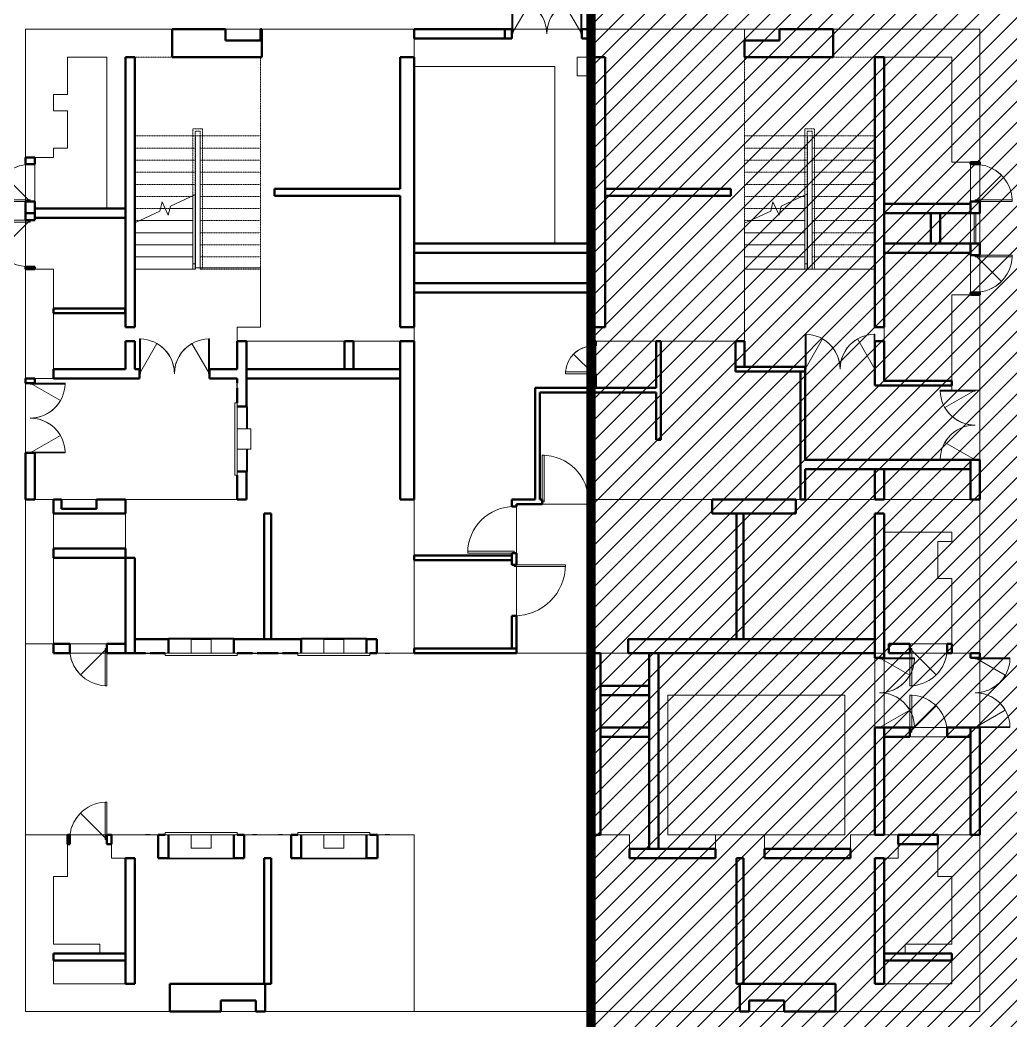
# Model space of a CAD drawing. Header units: millimetres. Extents: x 8533 to 398112, y -117646 to 105276.
# Drawn here: x 24842 to 46132, y -103261 to -81760 of the extents above; entities that cross this region are included whole.
import ezdxf

# ---------------------------------------------------------------- set-up
doc = ezdxf.new("R2010")
doc.units = ezdxf.units.MM
doc.linetypes.add('DASH', pattern=[0.35, 0.25, -0.1])
doc.linetypes.add('架空线', pattern=[3.97, 2.38, -1.59])
for name, color, linetype, lineweight in [('A-DOOR', 31, 'Continuous', 13), ('A-FLOR', 192, 'Continuous', 13), ('A-FLOR-HRAL', 11, 'Continuous', 13), ('A-GENM', 13, 'Continuous', 13), ('A-GLAZ', 151, 'Continuous', 13), ('A-text', 7, 'Continuous', 13), ('A-WALL', 113, 'Continuous', 13), ('S-STRS', 31, 'Continuous', 13), ('S-STRS-MBND', 31, '架空线', 13)]:
    doc.layers.add(name, color=color, linetype=linetype, lineweight=lineweight)

# ---------------------------------------------------------------- blocks, each defined once
blk = doc.blocks.new('防火门A-双扇1 - 双扇防火门-FM甲1523MW-1598112-10F_ARC_46_000_')
at = {"layer": 'A-GENM'}
for p, q in [((-730, 0), (-750, 0)), ((-750, 0), (-750, -750)), ((-750, 0), (-375, -650)), ((-730, -750), (-730, 0)), ((750, 0), (375, -650)), ((750, 0), (730, 0)), ((730, 0), (730, -750)), ((-750, -750), (-730, -750)), ((730, -750), (750, -750))]:
    blk.add_line(p, q, dxfattribs=at)
for centre, start, end in [((-750, 0), 271.5281, 0), ((-750, 0), 300, 0), ((750, 0), 180, 268.4719), ((750, 0), 180, 240)]:
    blk.add_arc(centre, 750, start, end, dxfattribs=at)
blk = doc.blocks.new('防火门A-单扇1 - 单扇防火门-FM甲0821BXG-1807686-10F_ARC_46_000_')
at = {"layer": 'A-GENM'}
for p, q in [((360, 0), (360, 800)), ((360, 800), (400, 800)), ((400, 800), (400, 100)), ((400, 0), (-166, 566)), ((400, 0), (360, 0))]:
    blk.add_line(p, q, dxfattribs=at)
for start in [92.866, 135]:
    blk.add_arc((400, 0), 800, start, 180, dxfattribs=at)
blk = doc.blocks.new('防火门A-单扇1 - 单扇防火门-FM甲0821BXG-1808280-10F_ARC_46_000_')
at = {"layer": 'A-GENM'}
for p, q in [((400, 0), (-166, -566)), ((400, 0), (360, 0)), ((360, 0), (360, -800)), ((400, -800), (400, -100)), ((360, -800), (400, -800))]:
    blk.add_line(p, q, dxfattribs=at)
for end in [267.134, 225]:
    blk.add_arc((400, 0), 800, 180, end, dxfattribs=at)
blk = doc.blocks.new('防火门A-单扇1 - 单扇防火门-FM甲0822MW-1954365-10F_ARC_46_000_')
at = {"layer": 'A-GENM'}
for p, q in [((400, 0), (-166, -566)), ((400, 0), (360, 0)), ((360, 0), (360, -800)), ((400, -800), (400, -100)), ((360, -800), (400, -800))]:
    blk.add_line(p, q, dxfattribs=at)
for end in [267.134, 225]:
    blk.add_arc((400, 0), 800, 180, end, dxfattribs=at)
blk = doc.blocks.new('防火门A-双扇1 - 双扇防火门-FM甲1523KQ-1601239-10F_ARC_46_000_')
at = {"layer": 'A-GENM'}
for p, q in [((-750, 100), (-750, 750)), ((-750, 750), (-730, 750)), ((-750, 0), (-375, 650)), ((-730, 750), (-730, 0)), ((750, 0), (375, 650)), ((730, 0), (730, 750)), ((730, 750), (750, 750)), ((750, 750), (750, 100)), ((-730, 0), (-750, 0)), ((750, 0), (730, 0))]:
    blk.add_line(p, q, dxfattribs=at)
for centre, start, end in [((-750, 0), 0, 88.4719), ((-750, 0), 0, 60), ((750, 0), 91.5281, 180), ((750, 0), 120, 180)]:
    blk.add_arc(centre, 750, start, end, dxfattribs=at)
blk = doc.blocks.new('防火门A-双扇1 - 双扇防火门-FM甲1522BXG-1903011-10F_ARC_46_000_')
at = {"layer": 'A-GENM'}
for p, q in [((-750, 50), (-750, 750)), ((-750, 750), (-730, 750)), ((-750, 0), (-375, 650)), ((-730, 750), (-730, 0)), ((750, 0), (375, 650)), ((730, 0), (730, 750)), ((730, 750), (750, 750)), ((750, 750), (750, 600)), ((-730, 0), (-750, 0)), ((750, 0), (730, 0))]:
    blk.add_line(p, q, dxfattribs=at)
for centre, start, end in [((-750, 0), 0, 88.4719), ((-750, 0), 0, 60), ((750, 0), 91.5281, 180), ((750, 0), 120, 180)]:
    blk.add_arc(centre, 750, start, end, dxfattribs=at)
blk = doc.blocks.new('电梯门 造型 3 - 电梯门 造型 3-2034029-10F_ARC_46_000_')
at = {"layer": 'A-DOOR'}
for p, q in [((-775, 150), (775, 150)), ((-775, 150), (-775, 100)), ((775, 100), (-775, 100)), ((-215, 100), (-215, -192)), ((215, 100), (215, -192)), ((775, 100), (775, 150)), ((1200, 105), (1100, 105)), ((1100, 105), (1100, 100)), ((1100, 100), (1200, 100)), ((1126, 107), (1126, 105)), ((1126, 107), (1127, 107)), ((1127, 107), (1126, 107)), ((1126, 107), (1126, 105)), ((1126, 107), (1176, 107)), ((1127, 107), (1126, 107)), ((1127, 108), (1151, 108)), ((1127, 105), (1127, 108)), ((1151, 108), (1174, 108)), ((1151, 108), (1151, 105)), ((1174, 108), (1174, 105)), ((1175, 107), (1176, 107)), ((1176, 107), (1175, 107)), ((1176, 107), (1175, 107)), ((1176, 105), (1176, 107)), ((1176, 105), (1176, 107)), ((1200, 100), (1200, 105)), ((-215, -100), (-700, -100)), ((-700, -100), (-700, -120)), ((-700, -120), (-215, -120)), ((215, -192), (-215, -192)), ((700, -100), (215, -100)), ((215, -120), (700, -120)), ((700, -120), (700, -100))]:
    blk.add_line(p, q, dxfattribs=at)
blk = doc.blocks.new('电梯门 造型 3 - 电梯门 造型 3-2034079-10F_ARC_46_000_')
at = {"layer": 'A-DOOR'}
for p, q in [((-1200, 155), (-1200, 150)), ((-1100, 155), (-1200, 155)), ((-1200, 150), (-1100, 150)), ((-1176, 157), (-1176, 155)), ((-1175, 157), (-1176, 157)), ((-1176, 157), (-1175, 157)), ((-1176, 157), (-1176, 155)), ((-1175, 157), (-1176, 157)), ((-1176, 157), (-1126, 157)), ((-1174, 158), (-1151, 158)), ((-1174, 155), (-1174, 158)), ((-1151, 158), (-1127, 158)), ((-1151, 155), (-1151, 158)), ((-1127, 158), (-1127, 155)), ((-1126, 157), (-1127, 157)), ((-1127, 157), (-1126, 157)), ((-1126, 157), (-1127, 157)), ((-1126, 155), (-1126, 157)), ((-1126, 155), (-1126, 157)), ((-1100, 150), (-1100, 155)), ((-775, 200), (775, 200)), ((-775, 200), (-775, 150)), ((775, 150), (-775, 150)), ((-215, 150), (-215, -142)), ((215, 150), (215, -142)), ((775, 150), (775, 200)), ((1200, 155), (1100, 155)), ((1100, 155), (1100, 150)), ((1100, 150), (1200, 150)), ((1126, 157), (1126, 155)), ((1126, 157), (1127, 157)), ((1127, 157), (1126, 157)), ((1126, 157), (1126, 155)), ((1126, 157), (1176, 157)), ((1127, 157), (1126, 157)), ((1127, 158), (1151, 158)), ((1127, 155), (1127, 158)), ((1151, 158), (1174, 158)), ((1151, 158), (1151, 155)), ((1174, 158), (1174, 155)), ((1175, 157), (1176, 157)), ((1176, 157), (1175, 157)), ((1176, 157), (1175, 157)), ((1176, 155), (1176, 157)), ((1176, 155), (1176, 157)), ((1200, 150), (1200, 155)), ((0, -150), (-700, -150)), ((-700, -150), (-700, -170)), ((-700, -170), (0, -170)), ((215, -142), (-215, -142)), ((700, -150), (0, -150)), ((0, -150), (0, -170)), ((0, -170), (0, -150)), ((0, -170), (700, -170)), ((700, -170), (700, -150))]:
    blk.add_line(p, q, dxfattribs=at)
blk = doc.blocks.new('电梯门 造型 3 - 电梯门 造型 3-2034096-10F_ARC_46_000_')
at = {"layer": 'A-DOOR'}
for p, q in [((-1200, 255), (-1200, 250)), ((-1100, 255), (-1200, 255)), ((-1200, 250), (-1100, 250)), ((-1176, 257), (-1176, 255)), ((-1175, 257), (-1176, 257)), ((-1176, 257), (-1175, 257)), ((-1176, 257), (-1176, 255)), ((-1175, 257), (-1176, 257)), ((-1176, 257), (-1126, 257)), ((-1174, 258), (-1151, 258)), ((-1174, 255), (-1174, 258)), ((-1151, 258), (-1127, 258)), ((-1151, 255), (-1151, 258)), ((-1127, 258), (-1127, 255)), ((-1126, 257), (-1127, 257)), ((-1127, 257), (-1126, 257)), ((-1126, 257), (-1127, 257)), ((-1126, 255), (-1126, 257)), ((-1126, 255), (-1126, 257)), ((-1100, 250), (-1100, 255)), ((-775, 300), (775, 300)), ((-775, 300), (-775, 250)), ((775, 250), (-775, 250)), ((-215, 250), (-215, -42)), ((215, 250), (215, -42)), ((775, 250), (775, 300)), ((1200, 255), (1100, 255)), ((1100, 255), (1100, 250)), ((1100, 250), (1200, 250)), ((1126, 257), (1126, 255)), ((1126, 257), (1127, 257)), ((1127, 257), (1126, 257)), ((1126, 257), (1126, 255)), ((1126, 257), (1176, 257)), ((1127, 257), (1126, 257)), ((1127, 258), (1151, 258)), ((1127, 255), (1127, 258)), ((1151, 258), (1174, 258)), ((1151, 258), (1151, 255)), ((1174, 258), (1174, 255)), ((1175, 257), (1176, 257)), ((1176, 257), (1175, 257)), ((1176, 257), (1175, 257)), ((1176, 255), (1176, 257)), ((1176, 255), (1176, 257)), ((1200, 250), (1200, 255)), ((215, -42), (-215, -42)), ((0, -250), (-700, -250)), ((-700, -250), (-700, -270)), ((-700, -270), (0, -270)), ((700, -250), (0, -250)), ((0, -250), (0, -270)), ((0, -270), (0, -250)), ((0, -270), (700, -270)), ((700, -270), (700, -250))]:
    blk.add_line(p, q, dxfattribs=at)
blk = doc.blocks.new('防火门A-单扇1 - 单扇防火门-FM甲0822BXG-1690427-10F_ARC_46_000_')
at = {"layer": 'A-GENM'}
for p, q in [((360, 0), (360, 800)), ((360, 800), (400, 800)), ((400, 800), (400, 100)), ((400, 0), (-166, 566)), ((400, 0), (360, 0))]:
    blk.add_line(p, q, dxfattribs=at)
for start in [92.866, 135]:
    blk.add_arc((400, 0), 800, start, 180, dxfattribs=at)
blk = doc.blocks.new('防火门A-单扇1 - 单扇防火门-FM甲0822KQ-1950908-10F_ARC_46_000_')
at = {"layer": 'A-GENM'}
for p, q in [((360, 0), (360, 800)), ((360, 800), (400, 800)), ((400, 800), (400, 100)), ((400, 0), (-166, 566)), ((400, 0), (360, 0))]:
    blk.add_line(p, q, dxfattribs=at)
for start in [92.866, 135]:
    blk.add_arc((400, 0), 800, start, 180, dxfattribs=at)
blk = doc.blocks.new('防火门A-单扇1 - 单扇防火门-FM甲0622BXG-1963018-10F_ARC_46_000_')
at = {"layer": 'A-GENM'}
for p, q in [((300, 0), (-124, -424)), ((300, 0), (260, 0)), ((260, 0), (260, -600)), ((300, -600), (300, -50)), ((260, -600), (300, -600))]:
    blk.add_line(p, q, dxfattribs=at)
for end in [266.1774, 225]:
    blk.add_arc((300, 0), 600, 180, end, dxfattribs=at)
blk = doc.blocks.new('防火门A-双扇1 - 双扇防火门-FM甲1523MW-1698228-10F_ARC_46_000_')
at = {"layer": 'A-GENM'}
for p, q in [((-750, 100), (-750, 750)), ((-750, 750), (-730, 750)), ((-750, 0), (-375, 650)), ((-730, 750), (-730, 0)), ((750, 0), (375, 650)), ((730, 0), (730, 750)), ((730, 750), (750, 750)), ((750, 750), (750, 100)), ((-730, 0), (-750, 0)), ((750, 0), (730, 0))]:
    blk.add_line(p, q, dxfattribs=at)
for centre, start, end in [((-750, 0), 0, 88.4719), ((-750, 0), 0, 60), ((750, 0), 91.5281, 180), ((750, 0), 120, 180)]:
    blk.add_arc(centre, 750, start, end, dxfattribs=at)
blk = doc.blocks.new('四趟百叶窗-角度可变 - BC06a34-1786770-10F_ARC_46_000_')
at = {"layer": 'A-GLAZ', "lineweight": 50}
for p, q in [((-325, 0), (-325, 200)), ((325, 200), (325, 0))]:
    blk.add_line(p, q, dxfattribs=at)
at = {"layer": 'A-GLAZ'}
for p, q in [((-325, 200), (325, 200)), ((-325, 120), (325, 120)), ((-325, 80), (325, 80)), ((325, 0), (-325, 0))]:
    blk.add_line(p, q, dxfattribs=at)
blk = doc.blocks.new('单嵌板木门 1 - M1023-1949266-10F_ARC_46_000_')
at = {"layer": 'A-DOOR'}
for p, q in [((500, 0), (460, 0)), ((460, 0), (460, -1000)), ((500, -1000), (500, -50)), ((460, -1000), (500, -1000))]:
    blk.add_line(p, q, dxfattribs=at)
at = {"layer": 'A-DOOR', "lineweight": 50}
blk.add_line((500, -50), (500, 0), dxfattribs=at)
at = {"layer": 'A-DOOR'}
blk.add_arc((500, 0), 1000, 180, 270, dxfattribs=at)
blk = doc.blocks.new('单嵌板木门 1 - M1123-1903785-10F_ARC_46_000_')
at = {"layer": 'A-DOOR'}
for p, q in [((550, 0), (510, 0)), ((510, 0), (510, -1100)), ((550, -1100), (550, -50)), ((510, -1100), (550, -1100))]:
    blk.add_line(p, q, dxfattribs=at)
at = {"layer": 'A-DOOR', "lineweight": 50}
blk.add_line((550, -50), (550, 0), dxfattribs=at)
at = {"layer": 'A-DOOR'}
blk.add_arc((550, 0), 1100, 180, 270, dxfattribs=at)
blk = doc.blocks.new('防火门A-双扇1 - 双扇防火门-FM甲1522BXG-1951105-10F_ARC_46_000_')
at = {"layer": 'A-GENM'}
for p, q in [((-750, 100), (-750, 750)), ((-750, 750), (-730, 750)), ((-750, 0), (-375, 650)), ((-730, 750), (-730, 0)), ((750, 0), (375, 650)), ((730, 0), (730, 750)), ((730, 750), (750, 750)), ((750, 750), (750, 100)), ((-730, 0), (-750, 0)), ((750, 0), (730, 0))]:
    blk.add_line(p, q, dxfattribs=at)
for centre, start, end in [((-750, 0), 0, 88.4719), ((-750, 0), 0, 60), ((750, 0), 91.5281, 180), ((750, 0), 120, 180)]:
    blk.add_arc(centre, 750, start, end, dxfattribs=at)
blk = doc.blocks.new('防火门A-单扇1 - 单扇防火门-FM甲0822KQ-1952690-10F_ARC_46_000_')
at = {"layer": 'A-GENM'}
for p, q in [((400, 0), (-166, -566)), ((400, 0), (360, 0)), ((360, 0), (360, -800)), ((400, -800), (400, -100)), ((360, -800), (400, -800))]:
    blk.add_line(p, q, dxfattribs=at)
for end in [267.134, 225]:
    blk.add_arc((400, 0), 800, 180, end, dxfattribs=at)
blk = doc.blocks.new('防火门A-双扇1 - 双扇防火门-FM甲1522BXG-V20-10F_ARC_46_000_')
at = {"layer": 'A-GENM'}
for p, q in [((-750, 100), (-750, 750)), ((-750, 750), (-730, 750)), ((-750, 0), (-375, 650)), ((-730, 750), (-730, 0)), ((750, 0), (375, 650)), ((730, 0), (730, 750)), ((730, 750), (750, 750)), ((750, 750), (750, 650)), ((-730, 0), (-750, 0)), ((750, 0), (730, 0))]:
    blk.add_line(p, q, dxfattribs=at)
for centre, start, end in [((-750, 0), 0, 88.4719), ((-750, 0), 0, 60), ((750, 0), 91.5281, 180), ((750, 0), 120, 180)]:
    blk.add_arc(centre, 750, start, end, dxfattribs=at)
blk = doc.blocks.new('防火门A-单扇1 - 单扇防火门-FM甲1023BXG-1960362-10F_ARC_46_000_')
at = {"layer": 'A-GENM'}
for p, q in [((460, 0), (460, 1000)), ((460, 1000), (500, 1000)), ((500, 1000), (500, 100)), ((500, 0), (-207, 707)), ((500, 0), (460, 0))]:
    blk.add_line(p, q, dxfattribs=at)
for start in [92.2924, 135]:
    blk.add_arc((500, 0), 1000, start, 180, dxfattribs=at)
blk = doc.blocks.new('顶部扶栏类型 - 顶部扶栏_内部_-2009982-10F_ARC_46_000_')
at = {"layer": 'A-FLOR-HRAL'}
for p, q in [((28555, -28506), (28605, -28506)), ((28555, -28620), (28555, -28506)), ((28605, -28506), (28605, -28620)), ((28605, -28620), (28555, -28620))]:
    blk.add_line(p, q, dxfattribs=at)
blk = doc.blocks.new('顶部扶栏类型 - 顶部扶栏_内部_-V62-10F_ARC_46_000_')
at = {"layer": 'A-FLOR-HRAL', "linetype": '架空线'}
for p, q in [((28555, -25605), (28640, -25605)), ((28555, -25760), (28555, -25605)), ((28555, -27043), (28555, -25760)), ((28605, -25655), (28640, -25655)), ((28605, -25760), (28605, -25655)), ((28605, -27020), (28605, -25760)), ((28640, -25605), (28765, -25605)), ((28640, -25655), (28715, -25655)), ((28715, -25655), (28715, -25730)), ((28715, -25730), (28715, -28620)), ((28765, -25605), (28765, -25730)), ((28765, -25730), (28765, -28620)), ((28765, -28620), (28715, -28620))]:
    blk.add_line(p, q, dxfattribs=at)
at = {"layer": 'A-FLOR-HRAL'}
for p, q in [((28605, -27020), (28555, -27043)), ((28555, -28620), (28555, -27043)), ((28605, -28620), (28605, -27020)), ((28555, -28620), (28605, -28620))]:
    blk.add_line(p, q, dxfattribs=at)
blk = doc.blocks.new('顶部扶栏类型 - 顶部扶栏_内部_-2010100-10F_ARC_46_000_')
at = {"layer": 'A-FLOR-HRAL'}
for p, q in [((41700, -28506), (41750, -28506)), ((41700, -28620), (41700, -28506)), ((41750, -28506), (41750, -28620)), ((41750, -28620), (41700, -28620))]:
    blk.add_line(p, q, dxfattribs=at)
blk = doc.blocks.new('顶部扶栏类型 - 顶部扶栏_内部_-V63-10F_ARC_46_000_')
at = {"layer": 'A-FLOR-HRAL', "linetype": '架空线'}
for p, q in [((41700, -25605), (41785, -25605)), ((41700, -25760), (41700, -25605)), ((41700, -27034), (41700, -25760)), ((41750, -25655), (41785, -25655)), ((41750, -25760), (41750, -25655)), ((41750, -27010), (41750, -25760)), ((41785, -25605), (41910, -25605)), ((41785, -25655), (41860, -25655)), ((41860, -25655), (41860, -25730)), ((41860, -25730), (41860, -28620)), ((41910, -25605), (41910, -25730)), ((41910, -25730), (41910, -28620)), ((41910, -28620), (41860, -28620))]:
    blk.add_line(p, q, dxfattribs=at)
at = {"layer": 'A-FLOR-HRAL'}
for p, q in [((41750, -27010), (41700, -27034)), ((41700, -28620), (41700, -27034)), ((41750, -28620), (41750, -27010)), ((41700, -28620), (41750, -28620))]:
    blk.add_line(p, q, dxfattribs=at)

msp = doc.modelspace()

# ---------------------------------------------------------------- hatches: boundary and pattern name
h = msp.add_hatch()
h.set_pattern_fill('ANSI31', color=1, scale=200)
h.set_pattern_definition([(45, (0, 0), (-224.5064, 224.5064), [])])
h.paths.add_polyline_path([(37110, -71554), (56766, -71554), (56766, -113491), (37110, -113491)])

# ---------------------------------------------------------------- linework, layer by layer
at = {"color": 1, "linetype": 'DASH', "lineweight": 50, "ltscale": 5000, "const_width": 200}
msp.add_lwpolyline([(8633, -117546), (37110, -117546), (37110, -63546), (8633, -63546)], close=True, dxfattribs=at)
msp.add_lwpolyline([(37110, -71554), (56766, -71554), (56766, -113491), (37110, -113491)], close=True)
at = {"layer": 'A-FLOR'}
for p, q in [((24960, -87110), (24960, -81960)), ((24960, -81960), (28110, -81960)), ((33310, -81960), (29260, -81960)), ((35260, -81960), (37110, -81960)), ((37110, -81960), (41160, -81960)), ((42310, -81960), (45460, -81960)), ((45460, -81960), (45460, -87660)), ((33310, -82560), (33310, -82160)), ((37110, -82160), (37110, -82560)), ((25860, -83360), (25860, -82560)), ((25860, -82560), (26708, -82560)), ((26708, -82560), (26708, -85810)), ((37110, -82560), (36810, -82560)), ((36810, -82560), (36810, -82960)), ((43410, -82560), (44860, -82560)), ((44860, -82560), (44860, -84810)), ((33310, -82760), (36334, -82760)), ((36334, -82760), (36334, -86560)), ((36810, -82960), (37110, -82960)), ((25560, -83360), (25860, -83360)), ((25560, -83710), (25560, -83360)), ((25860, -83710), (25560, -83710)), ((25860, -84510), (25860, -83710)), ((25160, -84710), (25560, -84710)), ((25560, -84710), (25560, -84510)), ((25560, -84510), (25860, -84510)), ((44860, -84810), (45260, -84810)), ((45460, -84810), (45460, -87610)), ((24960, -87110), (24960, -89460)), ((25560, -87110), (25160, -87110)), ((25560, -87960), (25560, -87110)), ((28610, -87080), (30010, -87080)), ((30010, -87080), (30010, -88360)), ((40410, -88660), (40410, -87110)), ((43210, -87110), (40410, -87110)), ((45260, -87660), (44860, -87660)), ((44860, -87660), (44860, -89510)), ((45460, -92060), (45460, -87660)), ((25560, -89260), (25560, -88060)), ((27110, -87960), (27100, -87960)), ((27100, -88060), (27110, -88060)), ((30010, -88360), (29510, -88360)), ((29510, -88360), (29510, -88660)), ((33310, -88660), (33310, -88360)), ((37110, -88360), (37110, -88660)), ((43410, -88360), (43410, -89510)), ((29710, -88660), (31810, -88660)), ((32010, -88660), (33010, -88660)), ((37210, -88660), (38510, -88660)), ((38610, -88660), (40210, -88660)), ((24960, -89460), (24960, -103060)), ((24960, -91060), (24960, -89560)), ((25160, -89460), (25560, -89460)), ((44860, -89610), (44860, -89710)), ((44860, -89710), (45460, -89710)), ((29710, -90975), (29710, -91206)), ((25560, -92060), (25160, -92060)), ((25560, -92060), (29510, -92060)), ((33310, -93260), (33310, -92060)), ((35510, -93210), (35510, -92210)), ((37060, -92160), (36060, -92160)), ((37110, -92160), (37110, -95360)), ((37185, -92060), (39710, -92060)), ((41610, -92060), (41510, -92060)), ((43210, -92060), (41710, -92060)), ((45260, -92060), (43410, -92060)), ((45460, -95360), (45460, -92060)), ((25560, -93110), (25560, -92360)), ((27110, -92360), (27110, -93110)), ((43410, -92760), (44860, -92760)), ((44860, -92760), (44860, -92960)), ((44860, -92960), (44560, -92960)), ((44560, -92960), (44560, -93759)), ((25560, -95160), (25560, -93310)), ((33310, -95260), (33310, -93360)), ((35510, -94560), (35510, -93500)), ((44560, -93759), (44860, -93759)), ((44860, -93759), (44860, -95160)), ((24960, -95160), (25560, -95160)), ((28035, -95060), (29435, -95060)), ((30885, -95060), (32285, -95060)), ((32510, -95360), (32685, -95360)), ((32785, -95360), (33310, -95360)), ((37110, -95360), (35510, -95360)), ((37110, -95360), (35510, -95360)), ((37110, -95360), (37110, -103060)), ((37310, -95360), (37910, -95360)), ((43410, -95360), (43210, -95360)), ((43210, -95360), (43210, -96960)), ((44860, -95360), (45260, -95360)), ((45460, -95360), (45460, -103060)), ((45460, -99260), (45460, -95460)), ((38759, -99260), (38759, -96260)), ((38759, -96260), (42559, -96260)), ((42559, -96260), (42559, -99260)), ((25860, -99260), (24960, -99260)), ((26810, -99260), (25860, -99260)), ((25860, -99260), (27612, -99260)), ((27810, -99260), (27635, -99260)), ((29835, -99260), (29660, -99260)), ((30385, -99260), (29935, -99260)), ((30660, -99260), (30485, -99260)), ((30660, -99760), (30660, -99260)), ((32685, -99260), (32520, -99260)), ((33310, -99260), (32785, -99260)), ((33310, -103060), (33310, -99260)), ((37935, -99260), (37310, -99260)), ((37935, -99560), (37935, -99260)), ((42559, -99260), (38759, -99260)), ((40835, -99260), (39785, -99260)), ((39785, -99260), (39785, -99560)), ((40835, -99560), (40835, -99260)), ((43210, -99260), (42685, -99260)), ((42685, -99260), (42685, -99560)), ((43710, -99260), (43410, -99260)), ((45260, -99260), (44560, -99260)), ((25860, -100160), (25860, -99460)), ((26810, -99460), (26810, -99760)), ((43710, -99760), (43710, -99460)), ((44560, -99460), (44560, -100160)), ((26810, -99760), (27110, -99760)), ((29435, -99760), (28035, -99760)), ((30670, -99760), (30660, -99760)), ((32285, -99760), (30885, -99760)), ((43410, -99760), (43710, -99760)), ((25560, -101610), (25560, -100160)), ((25560, -100160), (25860, -100160)), ((44560, -100160), (44860, -100160)), ((44860, -100160), (44860, -101610)), ((26560, -101610), (25560, -101610)), ((26560, -101810), (26560, -101610)), ((44860, -101610), (43860, -101610)), ((43860, -101610), (43860, -101810)), ((25560, -102460), (25560, -101960)), ((44860, -101960), (44860, -102460)), ((27110, -102460), (25560, -102460)), ((44860, -102460), (43410, -102460)), ((28060, -103060), (24960, -103060)), ((45460, -103060), (28060, -103060))]:
    msp.add_line(p, q, dxfattribs=at)
at = {"layer": 'A-text', "color": 1}
msp.add_ellipse((19144, -91123), major_axis=(2753, -4430), ratio=0.987594, dxfattribs=at)
at = {"layer": 'A-WALL', "lineweight": 50}
for p, q in [((29260, -81960), (28110, -81960)), ((28110, -81960), (28110, -82560)), ((29260, -82200), (29260, -81960)), ((30035, -81960), (30010, -81960)), ((30010, -81960), (30010, -82200)), ((30035, -82560), (30035, -81960)), ((35260, -81960), (33310, -81960)), ((33310, -81960), (33310, -82160)), ((35410, -81960), (35260, -81960)), ((35260, -82160), (35260, -81960)), ((35410, -82160), (35410, -81960)), ((37110, -81960), (36910, -81960)), ((36910, -81960), (36910, -82160)), ((37110, -82160), (37110, -81960)), ((42310, -81960), (41160, -81960)), ((41160, -81960), (41160, -82200)), ((42310, -82560), (42310, -81960)), ((30010, -82200), (29260, -82200)), ((33310, -82160), (35260, -82160)), ((35260, -82160), (35410, -82160)), ((36910, -82160), (37110, -82160)), ((41160, -82200), (40410, -82200)), ((40410, -82200), (40410, -82560)), ((27310, -82560), (27110, -82560)), ((27110, -82560), (27110, -88360)), ((27310, -88360), (27310, -82560)), ((28110, -82560), (30035, -82560)), ((33310, -82560), (33010, -82560)), ((33010, -82560), (33010, -85385)), ((33310, -88360), (33310, -82560)), ((37410, -82560), (37110, -82560)), ((37110, -82560), (37110, -88360)), ((37410, -88360), (37410, -82560)), ((40410, -82560), (42310, -82560)), ((43410, -82560), (43210, -82560)), ((43210, -82560), (43210, -88360)), ((43410, -88360), (43410, -82560)), ((25160, -84710), (24960, -84710)), ((24960, -84710), (24960, -84860)), ((25160, -84860), (25160, -84710)), ((24960, -84860), (25160, -84860)), ((45260, -84810), (45260, -84860)), ((45460, -84810), (45260, -84810)), ((45260, -84860), (45460, -84860)), ((45460, -84860), (45460, -84810)), ((33010, -85385), (30310, -85385)), ((30310, -85385), (30310, -85535)), ((30310, -85535), (33010, -85535)), ((33010, -85535), (33010, -88360)), ((40110, -85385), (37410, -85385)), ((37410, -85535), (40110, -85535)), ((40110, -85535), (40110, -85385)), ((25160, -85660), (24960, -85660)), ((24960, -85660), (24960, -86060)), ((25160, -86060), (25160, -85660)), ((45260, -85710), (43410, -85710)), ((45460, -85660), (45260, -85660)), ((45260, -85910), (45260, -85660)), ((45460, -85910), (45460, -85660)), ((24960, -85910), (25160, -85910)), ((27110, -85810), (25160, -85810)), ((43410, -85910), (45260, -85910)), ((44410, -85910), (44410, -86560)), ((44610, -86560), (44610, -85910)), ((24960, -86060), (25160, -86060)), ((25160, -86010), (27110, -86010)), ((37110, -86560), (33310, -86560)), ((45260, -86560), (43410, -86560)), ((45260, -86810), (45260, -86560)), ((45460, -86810), (45460, -86560)), ((33310, -86760), (37110, -86760)), ((43410, -86760), (45260, -86760)), ((45260, -86810), (45460, -86810)), ((24960, -87060), (24960, -87110)), ((25160, -87060), (24960, -87060)), ((25160, -87110), (25160, -87060)), ((24960, -87110), (25160, -87110)), ((37110, -87410), (33310, -87410)), ((33310, -87610), (37110, -87610)), ((45260, -87610), (45260, -87660)), ((45460, -87610), (45260, -87610)), ((45260, -87660), (45460, -87660)), ((45460, -87660), (45460, -87610)), ((27100, -87960), (25560, -87960)), ((25560, -87960), (25560, -88060)), ((25560, -88060), (27100, -88060)), ((27100, -88060), (27100, -87960)), ((27110, -88360), (27310, -88360)), ((33010, -88360), (33310, -88360)), ((37110, -88360), (37410, -88360)), ((43210, -88360), (43410, -88360)), ((27310, -88660), (27110, -88660)), ((27110, -88660), (27110, -89260)), ((27310, -89260), (27310, -88660)), ((29510, -88660), (29510, -89260)), ((29710, -88660), (29510, -88660)), ((29710, -90060), (29710, -88660)), ((31810, -88660), (31810, -89260)), ((32010, -88660), (31810, -88660)), ((32010, -89260), (32010, -88660)), ((33010, -88660), (33010, -92060)), ((33310, -88660), (33010, -88660)), ((33310, -92060), (33310, -88660)), ((37210, -88660), (37110, -88660)), ((37110, -88660), (37110, -88760)), ((37110, -88760), (37210, -88760)), ((37210, -88760), (37210, -88660)), ((38510, -88660), (38510, -89660)), ((38610, -88660), (38510, -88660)), ((38610, -90775), (38610, -88660)), ((40410, -88660), (40210, -88660)), ((40210, -88660), (40210, -89310)), ((40410, -89210), (40410, -88660)), ((43210, -88660), (43210, -89610)), ((43410, -88660), (43210, -88660)), ((43410, -89510), (43410, -88660)), ((41710, -89210), (40210, -89210)), ((41710, -89310), (41710, -89210)), ((27110, -89260), (25560, -89260)), ((25560, -89260), (25560, -89460)), ((27410, -89260), (27310, -89260)), ((27410, -89460), (27410, -89260)), ((29510, -89260), (28910, -89260)), ((28910, -89260), (28910, -89460)), ((33010, -89260), (29710, -89260)), ((37210, -89360), (37110, -89360)), ((37110, -89360), (37110, -89660)), ((37210, -89660), (37210, -89360)), ((40210, -89310), (41710, -89310)), ((41610, -89310), (41610, -92060)), ((41710, -91210), (41710, -89310)), ((24960, -89460), (24960, -89560)), ((25160, -89460), (24960, -89460)), ((24960, -89560), (25160, -89560)), ((25160, -89560), (25160, -89460)), ((25560, -89460), (27410, -89460)), ((28910, -89460), (29510, -89460)), ((29510, -89460), (29510, -89560)), ((29710, -89460), (33010, -89460)), ((43210, -89610), (44860, -89610)), ((44860, -89510), (43410, -89510)), ((44860, -89610), (44860, -89510)), ((29510, -89660), (29510, -89985)), ((38510, -89660), (35913, -89660)), ((35913, -89660), (35913, -92060)), ((36013, -89760), (38510, -89760)), ((36013, -92060), (36013, -89760)), ((38510, -89760), (38510, -90775)), ((29510, -90060), (29710, -90060)), ((38510, -90775), (38610, -90775)), ((24960, -91060), (24960, -92060)), ((25160, -91060), (24960, -91060)), ((25160, -92060), (25160, -91060)), ((45460, -91210), (41710, -91210)), ((45260, -91210), (45260, -92060)), ((45460, -92060), (45460, -91210)), ((29710, -91460), (29510, -91460)), ((29510, -91535), (29510, -92060)), ((29710, -92060), (29710, -91460)), ((41710, -92060), (41710, -91410)), ((41710, -91410), (45260, -91410)), ((43410, -91410), (43210, -91410)), ((43210, -91410), (43210, -92060)), ((43410, -92060), (43410, -91410)), ((24960, -92060), (25160, -92060)), ((25735, -92060), (25560, -92060)), ((25560, -92060), (25560, -92360)), ((25735, -92260), (25735, -92060)), ((27110, -92060), (26485, -92060)), ((26485, -92060), (26485, -92260)), ((27110, -92360), (27110, -92060)), ((29510, -92060), (29710, -92060)), ((33010, -92060), (33310, -92060)), ((35913, -92060), (35410, -92060)), ((35410, -92060), (35410, -92210)), ((35410, -92210), (35510, -92210)), ((35510, -92160), (36060, -92160)), ((35510, -92210), (35510, -92160)), ((36060, -92060), (36013, -92060)), ((36060, -92160), (36060, -92110)), ((37185, -92060), (37060, -92060)), ((37060, -92060), (37060, -92160)), ((37060, -92160), (37185, -92160)), ((37185, -92160), (37185, -92060)), ((41510, -92060), (39710, -92060)), ((39710, -92060), (39710, -92360)), ((41510, -92360), (41510, -92060)), ((41610, -92060), (41710, -92060)), ((43210, -92060), (43410, -92060)), ((45260, -92060), (45460, -92060)), ((25560, -92360), (27110, -92360)), ((26485, -92260), (25735, -92260)), ((30085, -92360), (30085, -95060)), ((30235, -92360), (30085, -92360)), ((30235, -95060), (30235, -92360)), ((39710, -92360), (41510, -92360)), ((40235, -92360), (40235, -95060)), ((40385, -95060), (40385, -92360)), ((43210, -92360), (43210, -95460)), ((43410, -92360), (43210, -92360)), ((43410, -95460), (43410, -92360)), ((27110, -93110), (25560, -93110)), ((25560, -93110), (25560, -93310)), ((25560, -93310), (27110, -93310)), ((27110, -93310), (27110, -93110)), ((27110, -93310), (27110, -95360)), ((27310, -93310), (27110, -93310)), ((27310, -95360), (27310, -93310)), ((35410, -93260), (33310, -93260)), ((33310, -93260), (33310, -93360)), ((35410, -93210), (35410, -93460)), ((35510, -93210), (35460, -93210)), ((35510, -93460), (35510, -93210)), ((33310, -93360), (35410, -93360)), ((35410, -93460), (35460, -93460)), ((35410, -94560), (35410, -95260)), ((35510, -94560), (35410, -94560)), ((35510, -95360), (35510, -94560)), ((25910, -95160), (25560, -95160)), ((25560, -95160), (25560, -95360)), ((25910, -95360), (25910, -95160)), ((27110, -95160), (26710, -95160)), ((26710, -95160), (26710, -95360)), ((28035, -95060), (27310, -95060)), ((28035, -95360), (28035, -95060)), ((30885, -95060), (29435, -95060)), ((29435, -95060), (29435, -95360)), ((30885, -95360), (30885, -95060)), ((32510, -95060), (32285, -95060)), ((32285, -95060), (32285, -95360)), ((32510, -95360), (32510, -95060)), ((43210, -95060), (37910, -95060)), ((37910, -95060), (37910, -95360)), ((43960, -95160), (43510, -95160)), ((43510, -95160), (43510, -95360)), ((43960, -95360), (43960, -95160)), ((44860, -95160), (44760, -95160)), ((44760, -95160), (44760, -95360)), ((44860, -95360), (44860, -95160)), ((25560, -95360), (25910, -95360)), ((26710, -95360), (27535, -95360)), ((27635, -95360), (27960, -95360)), ((29510, -95360), (29835, -95360)), ((29935, -95360), (30385, -95360)), ((30485, -95360), (30810, -95360)), ((32360, -95360), (32510, -95360)), ((33310, -95260), (33310, -95360)), ((33310, -95260), (35510, -95260)), ((33310, -95360), (35510, -95360)), ((37110, -95360), (37110, -99260)), ((37310, -95360), (37110, -95360)), ((37310, -99260), (37310, -95360)), ((37910, -95360), (43210, -95360)), ((38360, -95360), (38360, -99560)), ((38560, -99560), (38560, -95360)), ((43210, -95460), (43410, -95460)), ((43510, -95360), (43960, -95360)), ((44760, -95360), (44860, -95360)), ((45260, -95360), (45260, -95460)), ((45460, -95360), (45260, -95360)), ((45260, -95460), (45460, -95460)), ((45460, -95460), (45460, -95360)), ((38360, -96060), (37310, -96060)), ((37310, -96260), (38360, -96260)), ((38360, -96960), (37310, -96960)), ((43210, -96960), (43210, -99260)), ((43410, -96960), (43210, -96960)), ((43960, -96960), (43410, -96960)), ((43410, -99260), (43410, -96960)), ((43960, -97160), (43960, -96960)), ((44760, -96960), (44760, -97160)), ((45260, -96960), (44760, -96960)), ((45260, -96960), (45260, -99260)), ((45460, -96960), (45260, -96960)), ((45460, -99260), (45460, -96960)), ((37310, -97160), (38360, -97160)), ((43410, -97160), (43960, -97160)), ((44760, -97160), (45260, -97160)), ((25910, -99260), (25860, -99260)), ((25860, -99260), (25860, -99460)), ((25910, -99460), (25910, -99260)), ((26810, -99260), (26710, -99260)), ((26710, -99260), (26710, -99460)), ((26810, -99460), (26810, -99260)), ((27960, -99260), (27810, -99260)), ((27810, -99260), (27810, -99760)), ((28035, -99760), (28035, -99260)), ((29435, -99260), (29435, -99760)), ((29660, -99260), (29510, -99260)), ((29660, -99760), (29660, -99260)), ((30810, -99260), (30670, -99260)), ((30670, -99260), (30670, -99760)), ((30885, -99760), (30885, -99260)), ((32285, -99260), (32285, -99760)), ((32520, -99260), (32360, -99260)), ((32520, -99760), (32520, -99260)), ((37110, -99260), (37310, -99260)), ((43210, -99260), (43410, -99260)), ((44560, -99260), (43710, -99260)), ((43710, -99260), (43710, -99460)), ((44560, -99460), (44560, -99260)), ((45260, -99260), (45460, -99260)), ((25860, -99460), (25910, -99460)), ((26710, -99460), (26810, -99460)), ((43710, -99460), (44560, -99460)), ((27110, -99760), (27110, -102460)), ((27310, -99760), (27110, -99760)), ((27310, -102460), (27310, -99760)), ((27810, -99760), (28035, -99760)), ((29435, -99760), (29660, -99760)), ((30235, -99760), (30085, -99760)), ((30085, -99760), (30085, -102460)), ((30235, -102460), (30235, -99760)), ((30670, -99760), (30885, -99760)), ((32285, -99760), (32520, -99760)), ((39785, -99560), (37935, -99560)), ((37935, -99560), (37935, -99760)), ((37935, -99760), (39785, -99760)), ((39785, -99760), (39785, -99560)), ((40385, -99760), (40235, -99760)), ((40235, -99760), (40235, -102460)), ((40385, -102460), (40385, -99760)), ((42685, -99560), (40835, -99560)), ((40835, -99560), (40835, -99760)), ((40835, -99760), (42685, -99760)), ((42685, -99760), (42685, -99560)), ((43210, -99760), (43210, -102460)), ((43410, -99760), (43210, -99760)), ((43410, -102460), (43410, -99760)), ((27110, -101810), (25560, -101810)), ((25560, -101810), (25560, -101960)), ((44860, -101810), (43410, -101810)), ((44860, -101960), (44860, -101810)), ((25560, -101960), (27110, -101960)), ((43410, -101960), (44860, -101960)), ((27110, -102460), (27310, -102460)), ((30110, -102460), (28060, -102460)), ((28060, -102460), (28060, -103060)), ((30085, -102460), (30235, -102460)), ((30110, -103060), (30110, -102460)), ((42360, -102460), (40235, -102460)), ((40310, -102460), (40310, -103060)), ((42360, -103060), (42360, -102460)), ((43210, -102460), (43410, -102460)), ((29160, -103060), (29160, -102820)), ((29160, -102820), (29910, -102820)), ((29910, -102820), (29910, -103060)), ((40510, -103060), (40510, -102820)), ((40510, -102820), (41260, -102820)), ((41260, -102820), (41260, -103060)), ((28060, -103060), (29160, -103060)), ((29910, -103060), (30110, -103060)), ((40310, -103060), (40510, -103060)), ((41260, -103060), (42360, -103060))]:
    msp.add_line(p, q, dxfattribs=at)
at = {"layer": 'A-WALL'}
for p, q in [((40410, -82200), (40410, -81960)), ((24960, -85660), (24960, -84860)), ((25160, -84860), (25160, -85660)), ((45260, -85660), (45260, -84860)), ((45260, -87610), (45260, -86810)), ((37110, -89360), (37110, -88760)), ((37210, -88760), (37210, -89360)), ((25735, -92060), (26485, -92060)), ((25910, -95160), (26710, -95160)), ((43960, -95160), (44760, -95160)), ((26710, -95360), (25910, -95360)), ((43210, -96960), (43210, -95460)), ((43410, -95460), (43410, -96960)), ((44760, -95360), (43960, -95360)), ((43960, -96960), (44760, -96960)), ((44760, -97160), (43960, -97160)), ((29910, -103060), (29160, -103060)), ((41260, -103060), (40510, -103060))]:
    msp.add_line(p, q, dxfattribs=at)
at = {"layer": 'S-STRS', "linetype": '架空线'}
for p, q in [((28517, -85550), (28555, -85550)), ((28605, -85550), (28610, -85550)), ((41642, -85550), (41700, -85550)), ((41750, -85550), (41760, -85550)), ((27859, -85810), (27960, -85810)), ((28060, -85810), (28555, -85810)), ((28605, -85810), (28610, -85810)), ((40984, -85810), (41085, -85810)), ((41185, -85810), (41700, -85810)), ((41750, -85810), (41760, -85810)), ((27402, -86070), (28555, -86070)), ((28605, -86070), (28610, -86070)), ((40527, -86070), (41700, -86070)), ((41750, -86070), (41760, -86070)), ((27310, -86330), (28555, -86330)), ((28605, -86330), (28610, -86330)), ((40410, -86330), (41700, -86330)), ((41750, -86330), (41760, -86330)), ((27310, -86590), (28555, -86590)), ((28605, -86590), (28610, -86590)), ((40410, -86590), (41700, -86590)), ((41750, -86590), (41760, -86590)), ((27310, -86850), (28555, -86850)), ((28605, -86850), (28610, -86850)), ((40410, -86850), (41700, -86850)), ((41750, -86850), (41760, -86850)), ((27310, -87110), (28555, -87110)), ((28605, -87110), (28610, -87110)), ((40410, -87110), (41700, -87110)), ((41750, -87110), (41760, -87110))]:
    msp.add_line(p, q, dxfattribs=at)
at = {"layer": 'S-STRS'}
for p, q in [((28517, -85550), (28555, -85550)), ((28605, -85550), (28610, -85550)), ((28610, -85550), (28610, -85507)), ((28610, -85810), (28610, -85550)), ((41642, -85550), (41700, -85550)), ((41750, -85550), (41760, -85550)), ((41760, -85550), (41760, -85496)), ((41760, -85810), (41760, -85550)), ((27859, -85810), (27960, -85810)), ((28060, -85810), (28555, -85810)), ((28605, -85810), (28610, -85810)), ((28610, -86070), (28610, -85810)), ((40984, -85810), (41085, -85810)), ((41185, -85810), (41700, -85810)), ((41750, -85810), (41760, -85810)), ((41760, -86070), (41760, -85810)), ((27402, -86070), (28555, -86070)), ((28605, -86070), (28610, -86070)), ((28610, -86330), (28610, -86070)), ((40410, -86330), (40410, -86125)), ((40527, -86070), (41700, -86070)), ((41750, -86070), (41760, -86070)), ((41760, -86330), (41760, -86070)), ((27310, -86330), (28555, -86330)), ((28605, -86330), (28610, -86330)), ((28610, -86590), (28610, -86330)), ((40410, -86590), (40410, -86330)), ((40410, -86330), (41700, -86330)), ((41750, -86330), (41760, -86330)), ((41760, -86590), (41760, -86330)), ((27310, -86590), (28555, -86590)), ((28605, -86590), (28610, -86590)), ((28610, -86850), (28610, -86590)), ((40410, -86850), (40410, -86590)), ((40410, -86590), (41700, -86590)), ((41750, -86590), (41760, -86590)), ((41760, -86850), (41760, -86590)), ((27310, -86850), (28555, -86850)), ((28605, -86850), (28610, -86850)), ((28610, -87110), (28610, -86850)), ((40410, -87110), (40410, -86850)), ((40410, -86850), (41700, -86850)), ((41750, -86850), (41760, -86850)), ((41760, -87110), (41760, -86850)), ((27310, -87110), (28555, -87110)), ((28605, -87110), (28610, -87110)), ((40410, -87110), (41700, -87110)), ((41750, -87110), (41760, -87110))]:
    msp.add_line(p, q, dxfattribs=at)
at = {"layer": 'S-STRS-MBND'}
for p, q in [((27310, -82560), (27310, -84250)), ((30010, -82560), (27310, -82560)), ((30010, -84250), (30010, -82560)), ((40410, -82560), (40410, -84250)), ((43210, -82560), (40410, -82560)), ((43210, -84250), (43210, -82560)), ((27310, -84250), (28610, -84250)), ((27310, -85748), (27310, -84250)), ((27310, -84250), (28610, -84250)), ((28610, -84250), (28710, -84250)), ((28610, -85507), (28610, -84250)), ((30010, -84250), (28710, -84250)), ((28710, -84250), (28710, -87110)), ((30010, -84250), (28710, -84250)), ((30010, -84250), (30010, -87110)), ((40410, -84250), (41760, -84250)), ((40410, -86125), (40410, -84250)), ((40410, -84250), (41760, -84250)), ((41760, -84250), (41860, -84250)), ((41760, -85496), (41760, -84250)), ((43210, -84250), (41860, -84250)), ((41860, -84250), (41860, -87110)), ((43210, -84250), (41860, -84250)), ((43210, -84250), (43210, -87110)), ((27310, -84510), (28610, -84510)), ((27310, -84510), (28610, -84510)), ((30010, -84510), (28710, -84510)), ((30010, -84510), (28710, -84510)), ((40410, -84510), (41760, -84510)), ((40410, -84510), (41760, -84510)), ((43210, -84510), (41860, -84510)), ((43210, -84510), (41860, -84510)), ((27310, -84770), (28610, -84770)), ((27310, -84770), (28610, -84770)), ((30010, -84770), (28710, -84770)), ((30010, -84770), (28710, -84770)), ((40410, -84770), (41760, -84770)), ((40410, -84770), (41760, -84770)), ((43210, -84770), (41860, -84770)), ((43210, -84770), (41860, -84770)), ((27310, -85030), (28610, -85030)), ((27310, -85030), (28610, -85030)), ((30010, -85030), (28710, -85030)), ((30010, -85030), (28710, -85030)), ((40410, -85030), (41760, -85030)), ((40410, -85030), (41760, -85030)), ((43210, -85030), (41860, -85030)), ((43210, -85030), (41860, -85030)), ((27310, -85290), (28610, -85290)), ((27310, -85290), (28610, -85290)), ((30010, -85290), (28710, -85290)), ((30010, -85290), (28710, -85290)), ((40410, -85290), (41760, -85290)), ((40410, -85290), (41760, -85290)), ((43210, -85290), (41860, -85290)), ((43210, -85290), (41860, -85290)), ((27310, -85550), (28517, -85550)), ((27310, -85550), (28517, -85550)), ((30010, -85550), (28710, -85550)), ((30010, -85550), (28710, -85550)), ((40410, -85550), (41642, -85550)), ((40410, -85550), (41642, -85550)), ((43210, -85550), (41860, -85550)), ((43210, -85550), (41860, -85550)), ((27310, -85810), (27859, -85810)), ((27310, -85810), (27859, -85810)), ((27960, -85810), (28060, -85810)), ((27960, -85810), (28060, -85810)), ((30010, -85810), (28710, -85810)), ((30010, -85810), (28710, -85810)), ((40410, -85810), (40984, -85810)), ((40410, -85810), (40984, -85810)), ((41085, -85810), (41185, -85810)), ((41085, -85810), (41185, -85810)), ((43210, -85810), (41860, -85810)), ((43210, -85810), (41860, -85810)), ((27310, -86070), (27402, -86070)), ((27310, -86070), (27402, -86070)), ((30010, -86070), (28710, -86070)), ((30010, -86070), (28710, -86070)), ((40410, -86070), (40527, -86070)), ((40410, -86070), (40527, -86070)), ((43210, -86070), (41860, -86070)), ((43210, -86070), (41860, -86070)), ((30010, -86330), (28710, -86330)), ((30010, -86330), (28710, -86330)), ((43210, -86330), (41860, -86330)), ((43210, -86330), (41860, -86330)), ((30010, -86590), (28710, -86590)), ((30010, -86590), (28710, -86590)), ((43210, -86590), (41860, -86590)), ((43210, -86590), (41860, -86590)), ((30010, -86850), (28710, -86850)), ((30010, -86850), (28710, -86850)), ((43210, -86850), (41860, -86850)), ((43210, -86850), (41860, -86850)), ((30010, -87110), (28710, -87110)), ((43210, -87110), (41860, -87110))]:
    msp.add_line(p, q, dxfattribs=at)
at = {"layer": 'S-STRS-MBND', "linetype": 'Continuous'}
for p, q in [((28610, -85507), (28073, -85758)), ((41760, -85496), (41198, -85758)), ((27894, -85669), (27847, -85863)), ((28026, -85952), (27894, -85669)), ((28073, -85758), (28026, -85952)), ((41019, -85669), (40972, -85863)), ((41151, -85952), (41019, -85669)), ((41198, -85758), (41151, -85952)), ((27847, -85863), (27310, -86114)), ((40972, -85863), (40410, -86125))]:
    msp.add_line(p, q, dxfattribs=at)

# ---------------------------------------------------------------- block references
at = {"layer": 'A-DOOR'}
for name, p in [('防火门A-双扇1 - 双扇防火门-FM甲1522BXG-1951105-10F_ARC_46_000_', (36160, -82060)), ('防火门A-双扇1 - 双扇防火门-FM甲1522BXG-1903011-10F_ARC_46_000_', (42460, -89260)), ('防火门A-双扇1 - 双扇防火门-FM甲1523KQ-1601239-10F_ARC_46_000_', (28160, -89360)), ('防火门A-单扇1 - 单扇防火门-FM甲0822MW-1954365-10F_ARC_46_000_', (26310, -95260)), ('防火门A-单扇1 - 单扇防火门-FM甲0822BXG-1690427-10F_ARC_46_000_', (26310, -99360)), ('电梯门 造型 3 - 电梯门 造型 3-2034096-10F_ARC_46_000_', (28735, -99510)), ('电梯门 造型 3 - 电梯门 造型 3-2034096-10F_ARC_46_000_', (31585, -99510))]:
    msp.add_blockref(name, p, dxfattribs=at)
for name, p, rotation in [('防火门A-单扇1 - 单扇防火门-FM甲0822MW-1954365-10F_ARC_46_000_', (25060, -85260), 269.9999999999999), ('防火门A-单扇1 - 单扇防火门-FM甲0821BXG-1807686-10F_ARC_46_000_', (45360, -85260), 269.9999999999998), ('防火门A-单扇1 - 单扇防火门-FM甲1023BXG-1960362-10F_ARC_46_000_', (25060, -86560), 90), ('防火门A-单扇1 - 单扇防火门-FM甲0821BXG-1808280-10F_ARC_46_000_', (45360, -87210), 89.99999999999984), ('防火门A-单扇1 - 单扇防火门-FM甲0622BXG-1963018-10F_ARC_46_000_', (37160, -89060), 269.9999999999998), ('防火门A-双扇1 - 双扇防火门-FM甲1523MW-1698228-10F_ARC_46_000_', (25060, -90310), 269.9999999999999), ('电梯门 造型 3 - 电梯门 造型 3-2034029-10F_ARC_46_000_', (29610, -90760), 89.99999999999993), ('防火门A-双扇1 - 双扇防火门-FM甲1523MW-1598112-10F_ARC_46_000_', (45360, -90460), 270), ('单嵌板木门 1 - M1023-1949266-10F_ARC_46_000_', (36560, -92110), 180), ('单嵌板木门 1 - M1023-1949266-10F_ARC_46_000_', (35460, -92710), 269.9999999999999), ('单嵌板木门 1 - M1123-1903785-10F_ARC_46_000_', (35460, -94010), 89.99999999999993), ('电梯门 造型 3 - 电梯门 造型 3-2034079-10F_ARC_46_000_', (28735, -95210), 180), ('电梯门 造型 3 - 电梯门 造型 3-2034079-10F_ARC_46_000_', (31585, -95210), 180), ('防火门A-双扇1 - 双扇防火门-FM甲1522BXG-V20-10F_ARC_46_000_', (43310, -96210), 270.0000000000085), ('防火门A-单扇1 - 单扇防火门-FM甲0822KQ-1950908-10F_ARC_46_000_', (44360, -95260), 180), ('防火门A-双扇1 - 双扇防火门-FM甲1522BXG-1951105-10F_ARC_46_000_', (45360, -96210), 269.9999999999999), ('防火门A-单扇1 - 单扇防火门-FM甲0822KQ-1952690-10F_ARC_46_000_', (44360, -97060), 180)]:
    msp.add_blockref(name, p, dxfattribs=dict(at, rotation=rotation))
at = {"layer": 'A-FLOR-HRAL'}
for name in ['顶部扶栏类型 - 顶部扶栏_内部_-V62-10F_ARC_46_000_', '顶部扶栏类型 - 顶部扶栏_内部_-V63-10F_ARC_46_000_', '顶部扶栏类型 - 顶部扶栏_内部_-2009982-10F_ARC_46_000_', '顶部扶栏类型 - 顶部扶栏_内部_-2010100-10F_ARC_46_000_']:
    msp.add_blockref(name, (0, -58490), dxfattribs=at)
at = {"layer": 'A-GLAZ', "rotation": 269.9999999999998}
msp.add_blockref('四趟百叶窗-角度可变 - BC06a34-1786770-10F_ARC_46_000_', (45260, -86235), dxfattribs=at)

doc.saveas('drawing.dxf')
